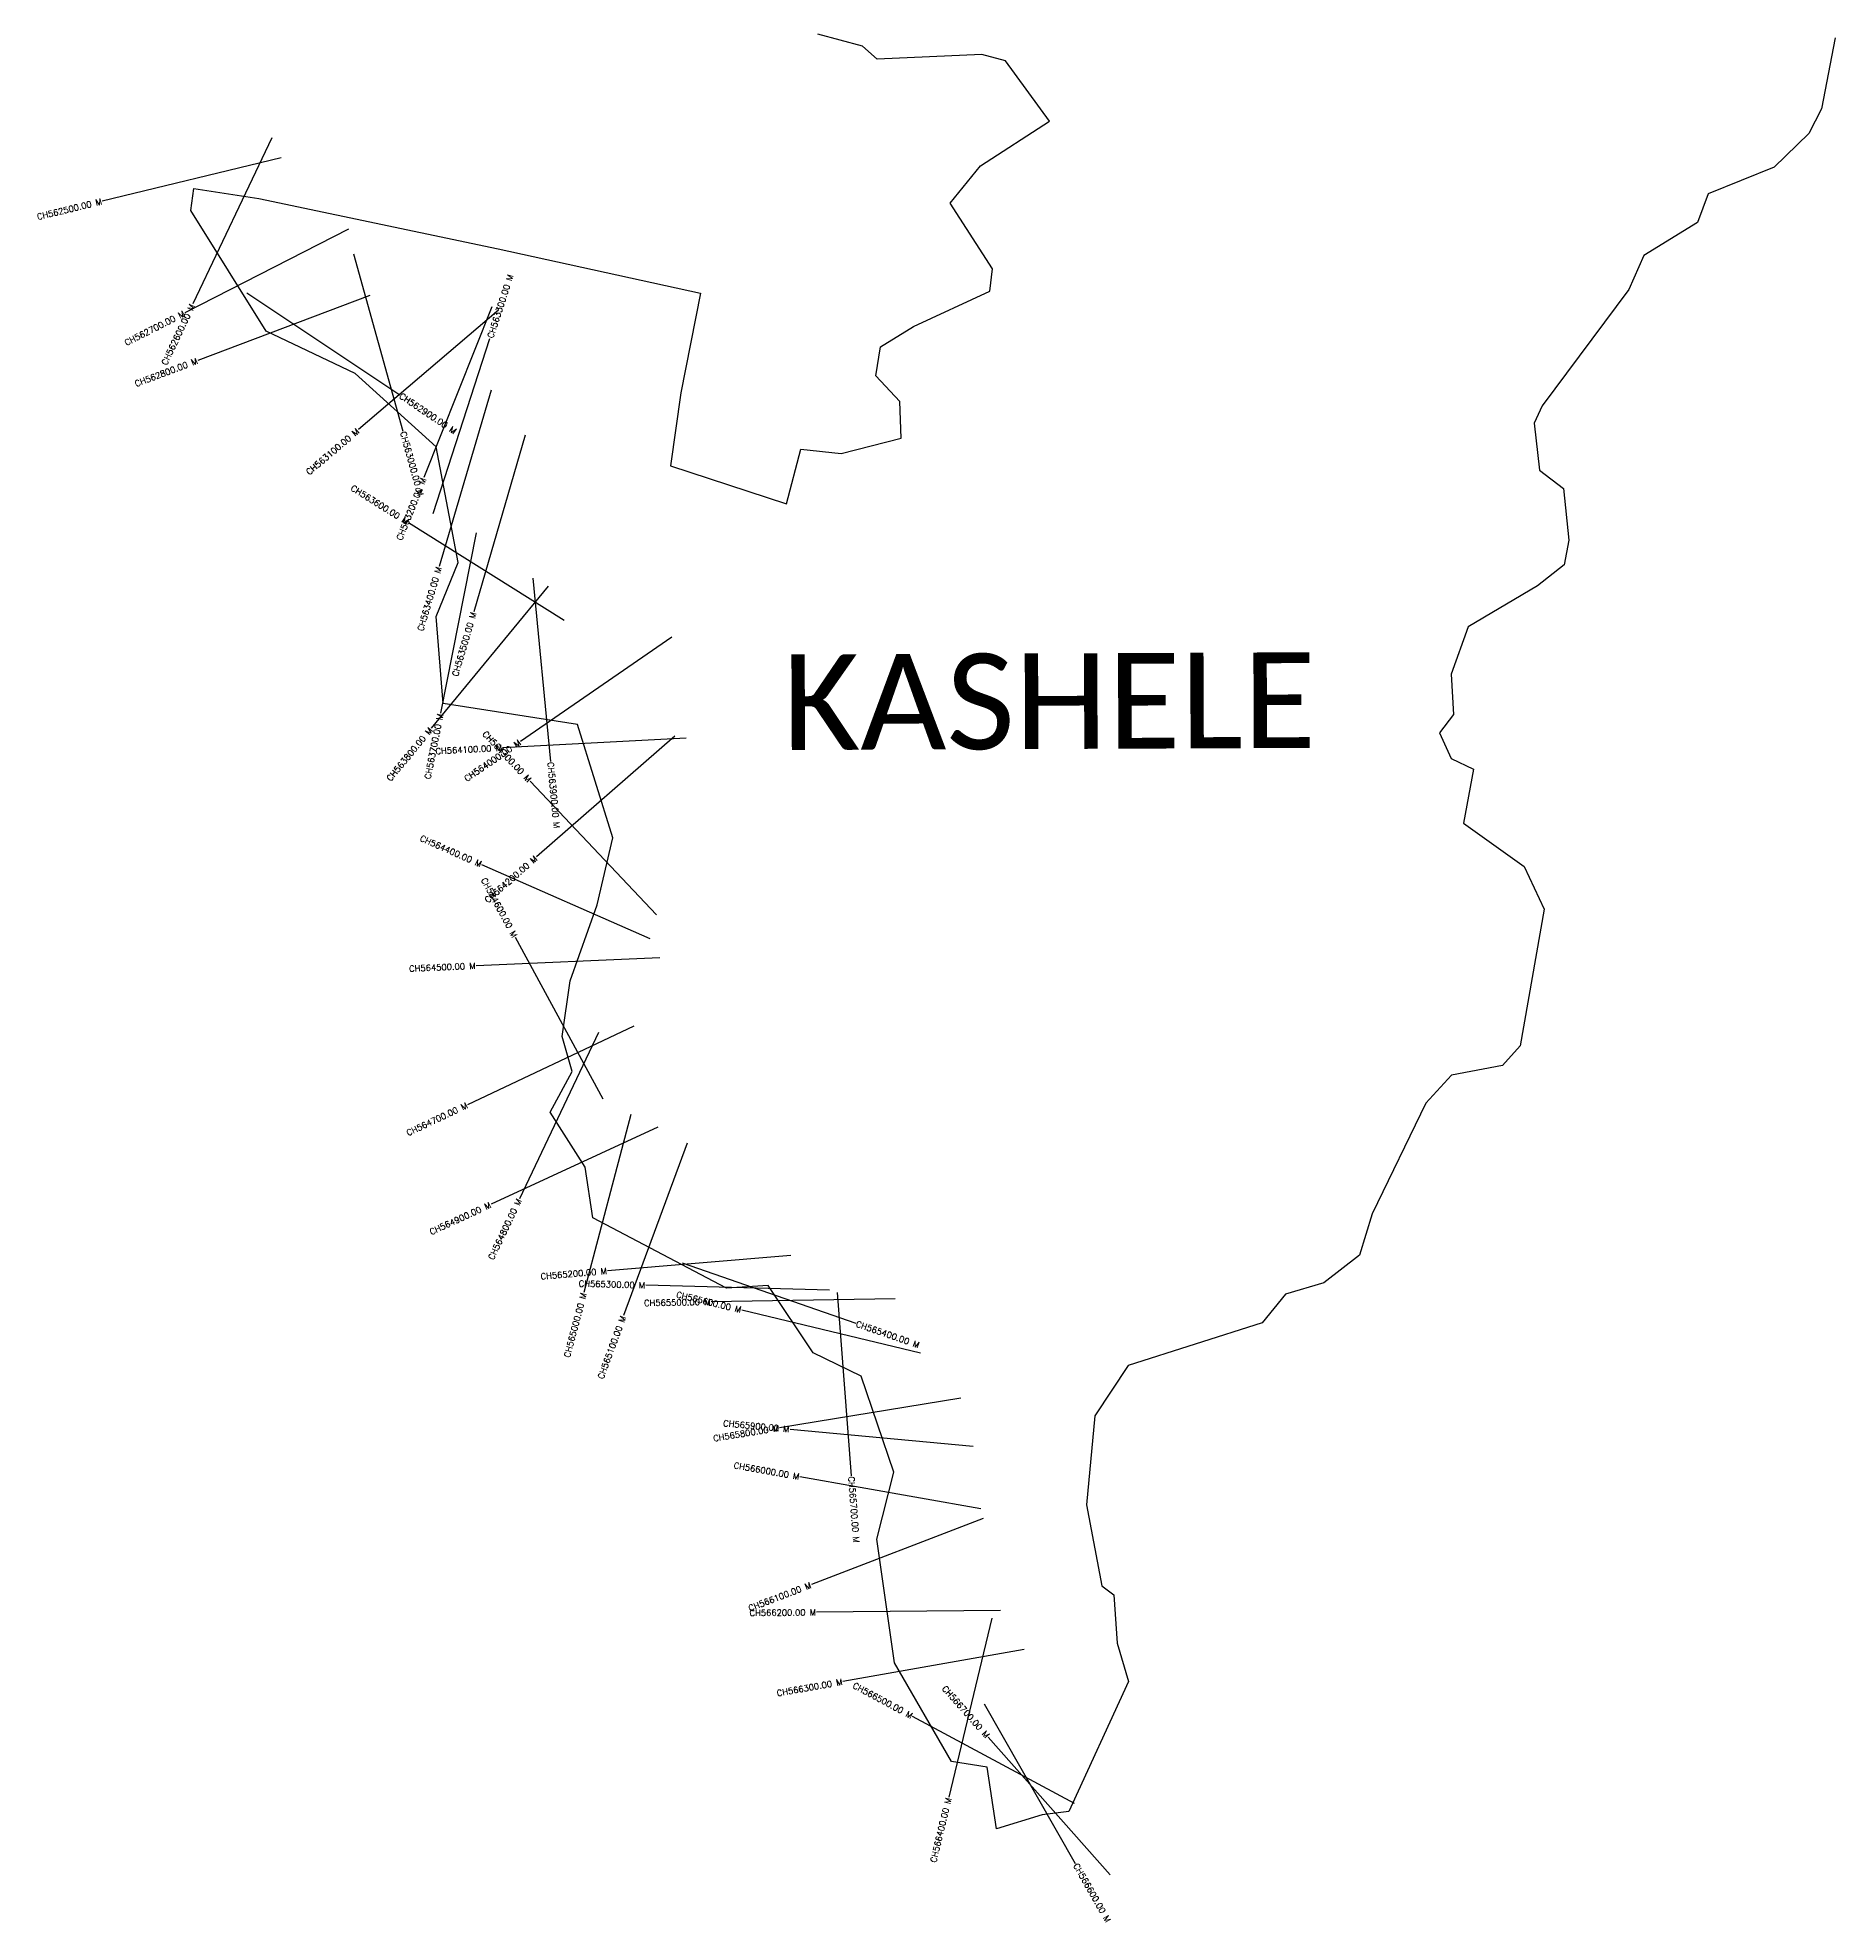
# Model space of a CAD drawing. Header units: metres. Extents: x 319160 to 322474, y 1847609 to 1853758.
# Drawn here: x 319160 to 322092, y 1847609 to 1850683 of the extents above; entities that cross this region are included whole.
import ezdxf
from ezdxf.enums import TextEntityAlignment as Align

# ---------------------------------------------------------------- set-up
doc = ezdxf.new("R2010")
doc.units = ezdxf.units.M
for name, color, linetype in [('CS', 134, 'Continuous'), ('CSMark', 6, 'Continuous'), ('village', 3, 'Continuous'), ('VILLAGE NAME', 250, 'Continuous')]:
    doc.layers.add(name, color=color, linetype=linetype)
doc.styles.get("Standard").update_dxf_attribs({"font": 'simplex.shx'})

msp = doc.modelspace()

# ---------------------------------------------------------------- linework, layer by layer
at = {"layer": 'CS'}
for p, q in [((319541.3, 1850519.8), (319412.6, 1850248.9)), ((319556.5, 1850487), (319265, 1850416.5)), ((319666.6, 1850371.1), (319399.5, 1850234.5)), ((319675, 1850330.6), (319755.3, 1850041.5)), ((319701.5, 1850262.6), (319420.8, 1850156.8)), ((319500.6, 1850267.2), (319750.2, 1850100.8)), ((319900.6, 1850244.2), (319789.5, 1849965.6)), ((319911, 1850238.5), (319682.7, 1850043.8)), ((319804.9, 1849907.1), (319897.3, 1850192.5)), ((319899.1, 1850108.3), (319814.3, 1849820.5)), ((319955, 1850034.5), (319870.9, 1849746.6)), ((320018.5, 1849732.2), (319764.4, 1849891.7)), ((319874.8, 1849875.5), (319816.6, 1849581.2)), ((319992.1, 1849788.3), (319801.3, 1849556.8)), ((319967.4, 1849801.2), (319996, 1849502.6)), ((320194.2, 1849705.1), (319947, 1849535)), ((320217.4, 1849540.7), (319917.8, 1849524.9)), ((320199, 1849543.9), (319973.1, 1849346.6)), ((320169, 1849252.4), (319962.9, 1849470.4)), ((320158.6, 1849213), (319884.1, 1849333.9)), ((320081.8, 1848951.7), (319938.9, 1849215.4)), ((320174.6, 1849182.1), (319874.8, 1849169.1)), ((320132.1, 1849070.7), (319860.8, 1848942.5)), ((320074.5, 1849060), (319945.5, 1848789.1)), ((320127.3, 1848926.2), (320050.6, 1848636.2)), ((320171.4, 1848905.8), (319899.1, 1848780)), ((320218.9, 1848879.8), (320115.3, 1848598.3)), ((320388, 1848696.6), (320089, 1848671.4)), ((320210.6, 1848684.3), (320494, 1848585.9)), ((320451.4, 1848639.8), (320151.5, 1848647.8)), ((320558.1, 1848625.6), (320258.1, 1848620.7)), ((320463.8, 1848636.1), (320486.7, 1848337)), ((320599.6, 1848537.2), (320308, 1848607.4)), ((320665.7, 1848463.4), (320369.6, 1848415.3)), ((320685.5, 1848384.8), (320386.8, 1848412.8)), ((320698.3, 1848282.9), (320402.9, 1848335.3)), ((320701.7, 1848267.3), (320421.7, 1848159.5)), ((320730.1, 1848117.1), (320430.2, 1848114.3)), ((320715.8, 1848104.5), (320645.8, 1847812.8)), ((320768.5, 1848053.4), (320473.1, 1848001.2)), ((320851.1, 1847802.4), (320586.8, 1847944.3)), ((320703.4, 1847965.1), (320852.2, 1847704.6)), ((320909.2, 1847686.2), (320710.2, 1847910.6))]:
    msp.add_line(p, q, dxfattribs=at)
at = {"layer": 'village', "color": 3, "true_color": 0x00ff00}
msp.add_polyline3d([(322091.9, 1850683.2, 0), (322069.6, 1850567, 0), (322049, 1850527, 0), (321992.3, 1850472, 0), (321884.6, 1850428.4, 0), (321867.3, 1850381.7, 0), (321779.4, 1850327.8, 0), (321755.3, 1850272.2, 0), (321613.8, 1850082.5, 0), (321600.7, 1850054.4, 0), (321609.6, 1849977.6, 0), (321648.3, 1849947.8, 0), (321657.3, 1849863.3, 0), (321649.5, 1849823.2, 0), (321606, 1849789.1, 0), (321493, 1849721.9, 0), (321465.1, 1849644.8, 0), (321469, 1849579.1, 0), (321446.3, 1849549.1, 0), (321465.3, 1849507, 0), (321501.5, 1849490, 0), (321485.5, 1849401.6, 0), (321584.4, 1849331.3, 0), (321616.9, 1849261.6, 0), (321577.9, 1849038.7, 0), (321549.3, 1849006.5, 0), (321465.9, 1848990.6, 0), (321423.8, 1848945, 0), (321336.6, 1848764.5, 0), (321315.6, 1848697.1, 0), (321257.5, 1848652.1, 0), (321195, 1848633.3, 0), (321157.1, 1848586.5, 0), (320938.4, 1848517, 0), (320884, 1848434.7, 0), (320870.2, 1848289.5, 0), (320895.5, 1848157.4, 0), (320914.9, 1848142.8, 0), (320920.4, 1848063.7, 0), (320939.1, 1848001.4, 0), (320841.8, 1847789.5, 0), (320797.9, 1847783.8, 0), (320723.6, 1847760.8, 0), (320708.3, 1847861.4, 0), (320650.4, 1847870.9, 0), (320557.3, 1848031.7, 0), (320528.2, 1848233.6, 0), (320556.4, 1848343.1, 0), (320502.8, 1848499.8, 0), (320424.4, 1848537.6, 0), (320351.2, 1848647.3, 0), (320283.4, 1848643.1, 0), (320064.9, 1848758, 0), (320052.9, 1848840.5, 0), (319995.3, 1848930.1, 0), (320031.4, 1848996.7, 0), (320015.2, 1849053.8, 0), (320027.9, 1849144.7, 0), (320072.4, 1849268.3, 0), (320097.5, 1849377.9, 0), (320040.2, 1849562.7, 0), (319820.9, 1849597, 0), (319809.7, 1849738.9, 0), (319845.7, 1849827.2, 0), (319809.5, 1850015.7, 0), (319677.2, 1850135.3, 0), (319532.3, 1850204.7, 0), (319409.3, 1850401.3, 0), (319414.2, 1850437.1, 0), (319520.5, 1850420.9, 0), (319910.7, 1850338.7, 0), (320241, 1850266.4, 0), (320208.7, 1850103.6, 0), (320191.7, 1849984.9, 0), (320381.2, 1849923, 0), (320404.5, 1850012, 0), (320470, 1850004.6, 0), (320568.3, 1850030.1, 0), (320565.8, 1850089.6, 0), (320526.9, 1850131.7, 0), (320534.2, 1850179.1, 0), (320588.1, 1850212.2, 0), (320712.7, 1850269.7, 0), (320717.2, 1850306.1, 0), (320648.3, 1850413.1, 0), (320697.3, 1850474.3, 0), (320810.1, 1850547.2, 0), (320738.2, 1850645.6, 0), (320699.5, 1850655.8, 0), (320528.7, 1850648.1, 0), (320504.8, 1850669.2, 0), (320432.2, 1850688.9, 0)], dxfattribs=at)

# ---------------------------------------------------------------- texts
at = {"layer": 'CSMark'}
for s, rotation, p in [('CH562500.00 M', 13.6064, (319264, 1850416.2)), ('CH562600.00 M', 64.5846, (319412.1, 1850248)), ('CH562700.00 M', 27.0937, (319398.6, 1850234)), ('CH562800.00 M', 20.6624, (319419.9, 1850156.4)), ('CH563100.00 M', 40.4602, (319681.9, 1850043.1)), ('CH563200.00 M', 68.2664, (319789.1, 1849964.6)), ('CH563600.00 M', 327.8771, (319763.6, 1849892.3)), ('CH563400.00 M', 73.5957, (319814.1, 1849819.5)), ('CH563500.00 M', 73.7227, (319870.6, 1849745.6)), ('CH563700.00 M', 78.8309, (319816.4, 1849580.2)), ('CH563800.00 M', 50.5145, (319800.7, 1849556)), ('CH564000.00 M', 34.5278, (319946.2, 1849534.5)), ('CH564300.00 M', 313.384, (319962.2, 1849471.1)), ('CH564100.00 M', 3.0153, (319916.8, 1849524.8)), ('CH564400.00 M', 336.2356, (319883.2, 1849334.3)), ('CH564200.00 M', 41.1403, (319972.4, 1849345.9)), ('CH564600.00 M', 298.467, (319938.4, 1849216.3)), ('CH564500.00 M', 2.4851, (319873.8, 1849169.1)), ('CH564700.00 M', 25.2933, (319859.9, 1848942.1)), ('CH564900.00 M', 24.787, (319898.1, 1848779.6)), ('CH564800.00 M', 64.5467, (319945.1, 1848788.2)), ('CH565200.00 M', 4.8361, (320088, 1848671.3)), ('CH565300.00 M', 358.4832, (320150.5, 1848647.8)), ('CH565000.00 M', 75.1807, (320050.4, 1848635.2)), ('CH565500.00 M', 0.9328, (320257.1, 1848620.7)), ('CH565600.00 M', 346.4653, (320307, 1848607.7)), ('CH565100.00 M', 69.7898, (320114.9, 1848597.3)), ('CH565900.00 M', 354.6528, (320385.8, 1848412.9)), ('CH565800.00 M', 9.2245, (320368.6, 1848415.2)), ('CH566000.00 M', 349.9387, (320401.9, 1848335.5)), ('CH566100.00 M', 21.047, (320420.8, 1848159.2)), ('CH566200.00 M', 0.5432, (320429.2, 1848114.3)), ('CH566300.00 M', 10.0138, (320472.1, 1848001)), ('CH566500.00 M', 331.7696, (320585.9, 1847944.7)), ('CH566700.00 M', 311.5653, (320709.5, 1847911.4)), ('CH566400.00 M', 76.5175, (320645.6, 1847811.8))]:
    msp.add_text(s, height=10, rotation=rotation, dxfattribs=at).set_placement(p, align=Align.MIDDLE_RIGHT)
for s, rotation, p in [('CH563300.00 M', 72.0593, (319897.6, 1850193.5)), ('CH562900.00 M', 326.2955, (319751, 1850100.2)), ('CH563000.00 M', 285.5185, (319755.6, 1850040.5)), ('CH563900.00 M', 275.471, (319996.1, 1849501.6)), ('CH565400.00 M', 340.8427, (320494.9, 1848585.5)), ('CH565700.00 M', 274.3884, (320486.8, 1848336)), ('CH566600.00 M', 299.736, (320852.7, 1847703.7))]:
    msp.add_text(s, height=10, rotation=rotation, dxfattribs=at).set_placement(p, align=Align.MIDDLE_LEFT)
at = {"layer": 'VILLAGE NAME', "insert": (320374.4, 1849676.9), "char_height": 155.989, "attachment_point": 1, "rotation": 0.2435}
msp.add_mtext_dynamic_manual_height_columns('{\\fCalibri|b0|i0|c0|p34;KASHELE}', width=1337.277, gutter_width=779.9, heights=[0], dxfattribs=at)

doc.saveas('drawing.dxf')
